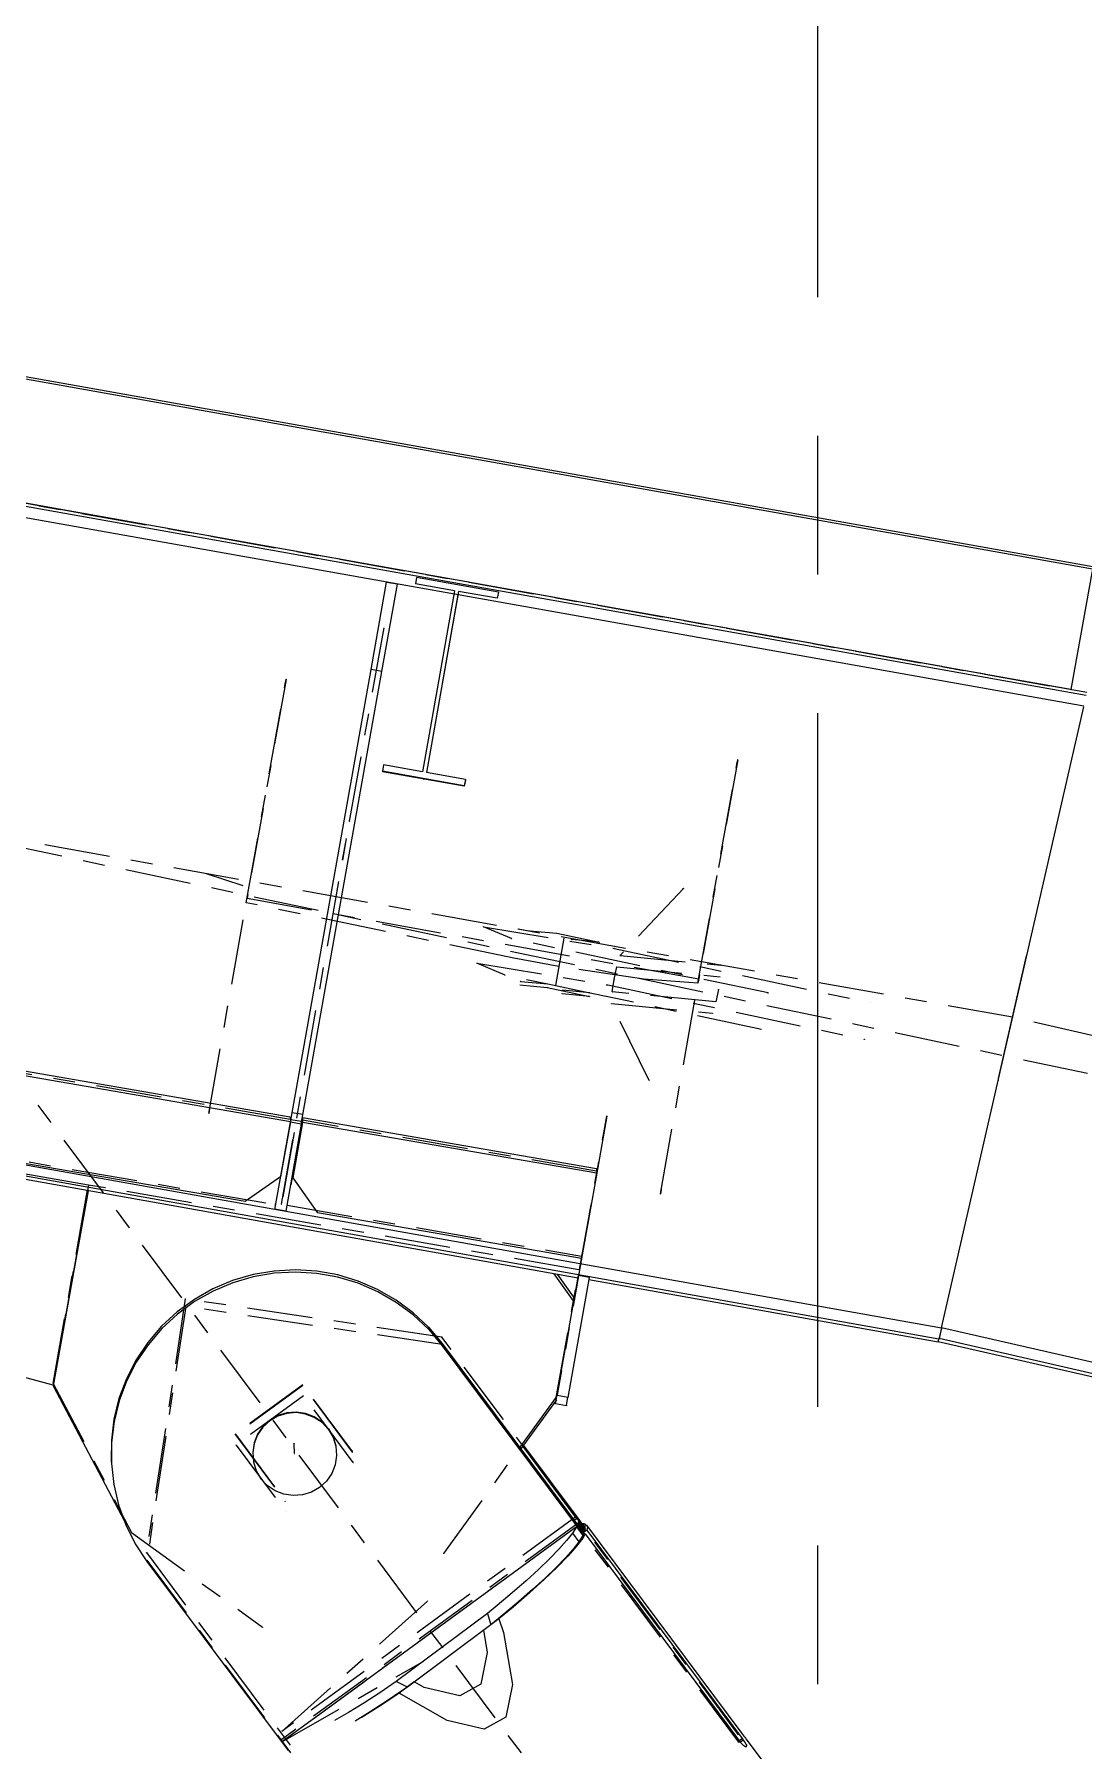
# Model space of a CAD drawing. Header units: millimetres. Extents: x 2368 to 8313, y 7493 to 11698.
# Drawn here: x 6538.7 to 6586.8, y 11298.2 to 11376.7 of the extents above; entities that cross this region are included whole.
import ezdxf

# ---------------------------------------------------------------- set-up
doc = ezdxf.new("R2010")
doc.units = ezdxf.units.MM
for name, pattern in [('CENTER', [50.8, 31.75, -6.35, 6.35, -6.35]), ('XKITLINE00', [0]), ('XKITLINE03', [6, 3, -1, 1, -1])]:
    doc.linetypes.add(name, pattern=pattern)

msp = doc.modelspace()

# ---------------------------------------------------------------- linework, layer by layer
at = {"color": 6, "linetype": 'CENTER'}
msp.add_line((6574.5882, 10907.5139), (6574.5882, 11495.735), dxfattribs=at)
at = {"color": 8, "linetype": 'XKITLINE00'}
for p, q in [((6587.1608, 11352.262), (6258.3375, 11410.8385)), ((6587.1783, 11352.3605), (6258.355, 11410.9369)), ((6586.8768, 11346.4735), (6256.6051, 11405.308)), ((6586.764, 11345.9807), (6256.5408, 11404.8066)), ((6580.135, 11317.0166), (6252.76, 11375.335)), ((6580.2478, 11317.5093), (6252.8243, 11375.8364)), ((6586.91, 11346.6185), (6498.9283, 11362.2916)), ((6554.1345, 11347.6594), (6554.8483, 11351.6662)), ((6555.3386, 11351.5674), (6554.8463, 11351.6551)), ((6556.2198, 11351.8722), (6556.1692, 11351.5846)), ((6559.9622, 11351.2131), (6556.2198, 11351.8722)), ((6587.1608, 11352.262), (6586.1786, 11346.7488)), ((6554.6268, 11347.5717), (6555.3405, 11351.5785)), ((6557.9478, 11351.2714), (6556.1692, 11351.5846)), ((6557.9478, 11351.2714), (6556.4882, 11342.9821)), ((6558.1329, 11351.2388), (6556.6734, 11342.9495)), ((6558.1111, 11351.085), (6556.6782, 11342.9487)), ((6559.9116, 11350.9255), (6558.1329, 11351.2388)), ((6559.9622, 11351.2131), (6559.9116, 11350.9255)), ((6550.444, 11326.9424), (6554.1345, 11347.6594)), ((6550.9363, 11326.8547), (6554.6268, 11347.5717)), ((6554.6268, 11347.5717), (6554.1345, 11347.6594)), ((6580.2517, 11317.5262), (6586.7601, 11345.9638)), ((6554.7096, 11343.2954), (6554.6589, 11343.0078)), ((6558.4014, 11342.3487), (6554.6589, 11343.0078)), ((6554.6589, 11343.0078), (6554.6589, 11342.9795)), ((6556.4882, 11342.9821), (6554.7096, 11343.2954)), ((6558.4014, 11342.3205), (6554.6589, 11342.9795)), ((6558.452, 11342.6363), (6556.6734, 11342.9495)), ((6558.452, 11342.6363), (6558.4014, 11342.3487)), ((6558.452, 11342.6081), (6558.4014, 11342.3205)), ((6558.4014, 11342.3487), (6558.4014, 11342.3205)), ((6558.452, 11342.6081), (6558.4472, 11342.6089)), ((6558.452, 11342.6363), (6558.452, 11342.6081)), ((6582.8636, 11328.9385), (6584.1482, 11334.5515)), ((6550.4276, 11327.1767), (6523.4025, 11331.8461)), ((6550.4403, 11326.9658), (6523.4153, 11331.6352)), ((6583.1726, 11330.2889), (6583.1722, 11330.2871)), ((6563.6111, 11319.8091), (6508.4502, 11329.6355)), ((6582.8425, 11328.8468), (6582.8417, 11328.8433)), ((6551.0134, 11327.2879), (6550.5212, 11327.3756)), ((6548.3677, 11323.3086), (6525.9257, 11327.1862)), ((6549.732, 11322.9454), (6550.444, 11326.9424)), ((6550.4403, 11326.9658), (6549.9893, 11324.4338)), ((6550.9363, 11326.8547), (6550.2265, 11322.8703)), ((6550.4276, 11327.1767), (6550.4403, 11326.9658)), ((6550.9363, 11326.8547), (6550.444, 11326.9424)), ((6550.9566, 11326.9687), (6550.4643, 11327.0564)), ((6550.9892, 11327.1399), (6550.5381, 11324.6079)), ((6551.0019, 11326.929), (6550.5509, 11324.397)), ((6564.4522, 11324.8137), (6550.9892, 11327.1399)), ((6550.9892, 11327.1399), (6551.0019, 11326.929)), ((6564.465, 11324.6028), (6551.0019, 11326.929)), ((6549.9893, 11324.4338), (6548.3677, 11323.3086)), ((6550.5381, 11324.6079), (6550.5509, 11324.397)), ((6550.5509, 11324.397), (6551.6867, 11322.7954)), ((6564.465, 11324.6028), (6563.7711, 11320.7075)), ((6564.4522, 11324.8137), (6564.465, 11324.6028)), ((6541.1716, 11323.8065), (6539.5859, 11314.9049)), ((6541.1786, 11323.8053), (6539.5877, 11314.8747)), ((6550.2265, 11322.8703), (6549.7342, 11322.958)), ((6550.2265, 11322.8703), (6550.2242, 11322.8577)), ((6563.7711, 11320.7075), (6551.6867, 11322.7954)), ((6539.5859, 11314.9049), (6522.5322, 11319.5088)), ((6547.7953, 11319.692), (6546.8965, 11319.3126)), ((6547.8016, 11319.5866), (6546.9029, 11319.2072)), ((6548.7324, 11319.9658), (6547.7953, 11319.692)), ((6548.7387, 11319.8603), (6547.8016, 11319.5866)), ((6549.6951, 11320.1302), (6548.7324, 11319.9658)), ((6549.7015, 11320.0247), (6548.7387, 11319.8603)), ((6550.6705, 11320.183), (6549.6951, 11320.1302)), ((6550.6769, 11320.0776), (6549.7015, 11320.0247)), ((6551.6454, 11320.1235), (6550.6705, 11320.183)), ((6551.6518, 11320.0181), (6550.6769, 11320.0776)), ((6552.6065, 11319.9525), (6551.6454, 11320.1235)), ((6552.6129, 11319.8471), (6551.6518, 11320.0181)), ((6553.5409, 11319.6724), (6552.6065, 11319.9525)), ((6553.5473, 11319.5669), (6552.6129, 11319.8471)), ((6554.4359, 11319.2868), (6553.5409, 11319.6724)), ((6554.4423, 11319.1814), (6553.5473, 11319.5669)), ((6562.5036, 11320.0064), (6563.4168, 11318.7188)), ((6562.5852, 11314.0507), (6563.632, 11319.9266)), ((6562.6602, 11319.9785), (6563.4041, 11318.9297)), ((6564.1242, 11319.8389), (6563.1447, 11314.3404)), ((6564.1242, 11319.8389), (6563.632, 11319.9266)), ((6580.1018, 11316.8715), (6564.1033, 11319.7215)), ((6546.0482, 11318.8327), (6545.2619, 11318.2587)), ((6546.0546, 11318.7272), (6545.2683, 11318.1532)), ((6546.8965, 11319.3126), (6546.0482, 11318.8327)), ((6546.9029, 11319.2072), (6546.0546, 11318.7272)), ((6555.2795, 11318.8011), (6554.4359, 11319.2868)), ((6555.2858, 11318.6956), (6554.4423, 11319.1814)), ((6556.0601, 11318.2217), (6555.2795, 11318.8011)), ((6556.0665, 11318.1163), (6555.2858, 11318.6956)), ((6563.4041, 11318.9297), (6563.4168, 11318.7188)), ((6545.2619, 11318.2587), (6544.5481, 11317.5984)), ((6545.2683, 11318.1532), (6544.5545, 11317.493)), ((6556.7674, 11317.5566), (6556.0601, 11318.2217)), ((6556.7737, 11317.4512), (6556.0665, 11318.1163)), ((6544.5481, 11317.5984), (6543.9166, 11316.8608)), ((6544.5545, 11317.493), (6543.923, 11316.7554)), ((6556.7674, 11317.5566), (6556.7737, 11317.4512)), ((6556.7674, 11317.5566), (6557.3916, 11316.8147)), ((6556.7737, 11317.4512), (6557.398, 11316.7093)), ((6580.2478, 11317.5093), (6580.135, 11317.0166)), ((6580.2517, 11317.5262), (6580.139, 11317.034)), ((6905.8334, 11243.011), (6580.2517, 11317.5262)), ((6543.9166, 11316.8608), (6543.3759, 11316.0558)), ((6543.923, 11316.7554), (6543.3823, 11315.9504)), ((6557.3916, 11316.8147), (6557.398, 11316.7093)), ((6557.3916, 11316.8147), (6563.9126, 11308.0758)), ((6557.398, 11316.7093), (6563.8643, 11308.0436)), ((6580.1018, 11316.8715), (6580.135, 11317.0166)), ((6822.2715, 11261.4652), (6580.1059, 11316.8891)), ((6905.7208, 11242.5189), (6580.139, 11317.034)), ((6543.3759, 11316.0558), (6542.9333, 11315.1944)), ((6543.3823, 11315.9504), (6542.9397, 11315.0889)), ((6539.5859, 11314.9049), (6539.5877, 11314.8747)), ((6539.5877, 11314.8747), (6542.845, 11308.6829)), ((6542.9333, 11315.1944), (6542.5948, 11314.2881)), ((6542.9397, 11315.0889), (6542.6012, 11314.1826)), ((6542.5948, 11314.2881), (6542.3649, 11313.3492)), ((6542.6012, 11314.1826), (6542.3713, 11313.2438)), ((6562.6188, 11314.2392), (6560.996, 11311.9843)), ((6563.0775, 11313.963), (6562.5852, 11314.0507)), ((6563.1447, 11314.3404), (6562.6525, 11314.4281)), ((6563.0816, 11313.9861), (6563.0775, 11313.963)), ((6563.0816, 11313.9861), (6563.1447, 11314.3404)), ((6542.3649, 11313.3492), (6542.2468, 11312.3904)), ((6542.3713, 11313.2438), (6542.2532, 11312.285)), ((6549.4972, 11313.2999), (6549.1818, 11313.0106)), ((6549.4986, 11313.2758), (6549.1833, 11312.9865)), ((6549.8696, 11313.5126), (6549.4972, 11313.2999)), ((6549.4972, 11313.2999), (6549.4986, 11313.2758)), ((6549.8711, 11313.4885), (6549.4986, 11313.2758)), ((6550.2806, 11313.6382), (6549.8696, 11313.5126)), ((6550.282, 11313.6141), (6549.8711, 11313.4885)), ((6550.7093, 11313.6703), (6550.2806, 11313.6382)), ((6550.7108, 11313.6462), (6550.282, 11313.6141)), ((6551.1344, 11313.6072), (6550.7093, 11313.6703)), ((6551.1358, 11313.5831), (6550.7108, 11313.6462)), ((6551.5345, 11313.4522), (6551.1344, 11313.6072)), ((6551.5359, 11313.4281), (6551.1358, 11313.5831)), ((6551.8895, 11313.213), (6551.5345, 11313.4522)), ((6551.891, 11313.1889), (6551.5359, 11313.4281)), ((6551.8895, 11313.213), (6552.1817, 11312.9016)), ((6551.891, 11313.1889), (6552.1832, 11312.8775)), ((6542.2468, 11312.3904), (6542.2421, 11311.4247)), ((6548.9394, 11312.6592), (6548.782, 11312.2634)), ((6548.9408, 11312.6351), (6548.7835, 11312.2393)), ((6549.1818, 11313.0106), (6548.9394, 11312.6592)), ((6549.1833, 11312.9865), (6548.9408, 11312.6351)), ((6552.1817, 11312.9016), (6552.3964, 11312.5337)), ((6552.1817, 11312.9016), (6552.1832, 11312.8775)), ((6552.1832, 11312.8775), (6552.3979, 11312.5096)), ((6552.3964, 11312.5337), (6552.5229, 11312.1276)), ((6552.3979, 11312.5096), (6552.5243, 11312.1035)), ((6542.2532, 11312.285), (6542.2485, 11311.3193)), ((6548.782, 11312.2634), (6548.7176, 11311.8431)), ((6548.7176, 11311.8431), (6548.7191, 11311.819)), ((6548.7835, 11312.2393), (6548.7191, 11311.819)), ((6548.7191, 11311.819), (6548.7509, 11311.3952)), ((6552.5562, 11311.6797), (6552.4918, 11311.2594)), ((6552.5243, 11312.1035), (6552.5562, 11311.6797)), ((6561.0772, 11312.0971), (6563.5482, 11308.7856)), ((6561.1127, 11312.1464), (6563.595, 11308.8197)), ((6542.2421, 11311.4247), (6542.2485, 11311.3193)), ((6542.2421, 11311.4247), (6542.2487, 11311.3664)), ((6542.2485, 11311.3193), (6542.3572, 11310.3598)), ((6548.7509, 11311.3952), (6548.8774, 11310.9891)), ((6548.8774, 11310.9891), (6549.0921, 11310.6212)), ((6552.3344, 11310.8636), (6552.092, 11310.5122)), ((6552.4918, 11311.2594), (6552.3344, 11310.8636)), ((6542.3572, 11310.3598), (6542.5778, 11309.4193)), ((6549.0921, 11310.6212), (6549.3843, 11310.3098)), ((6549.7393, 11310.0706), (6549.3843, 11310.3098)), ((6550.1394, 11309.9156), (6549.7393, 11310.0706)), ((6551.4042, 11310.0102), (6550.9933, 11309.8846)), ((6551.7766, 11310.2229), (6551.4042, 11310.0102)), ((6552.092, 11310.5122), (6551.7766, 11310.2229)), ((6542.5778, 11309.4193), (6542.9074, 11308.5108)), ((6550.5645, 11309.8525), (6550.1394, 11309.9156)), ((6550.9933, 11309.8846), (6550.5645, 11309.8525)), ((6542.9074, 11308.5108), (6543.3416, 11307.6463)), ((6563.5983, 11308.8222), (6563.4412, 11308.7075)), ((6563.6126, 11308.5872), (6563.5611, 11308.5496)), ((6563.5983, 11308.8222), (6563.6237, 11308.7794)), ((6563.5983, 11308.8222), (6563.895, 11308.4247)), ((6563.6308, 11308.6618), (6563.6126, 11308.5872)), ((6563.6126, 11308.5872), (6563.9092, 11308.1897)), ((6563.6237, 11308.7794), (6563.6345, 11308.7259)), ((6563.6237, 11308.7794), (6563.9203, 11308.3819)), ((6563.6345, 11308.7259), (6563.6308, 11308.6618)), ((6563.6308, 11308.6618), (6563.9274, 11308.2642)), ((6563.9076, 11308.5503), (6563.7864, 11308.5745)), ((6563.9076, 11308.5503), (6563.8387, 11308.5)), ((6563.9955, 11308.4981), (6563.895, 11308.4247)), ((6563.9076, 11308.5503), (6563.9639, 11308.4749)), ((6563.9955, 11308.4981), (6571.1144, 11298.9579)), ((6563.9955, 11308.4981), (6564.0438, 11308.4106)), ((6543.3416, 11307.6463), (6543.8744, 11306.8376)), ((6563.5362, 11308.4132), (6550.0742, 11298.5884)), ((6563.0904, 11307.7922), (6562.739, 11307.3978)), ((6563.3573, 11308.1322), (6563.0904, 11307.7922)), ((6563.5362, 11308.4132), (6563.3573, 11308.1322)), ((6563.3573, 11308.1322), (6563.6539, 11307.7347)), ((6563.6539, 11307.7347), (6563.387, 11307.3947)), ((6563.5362, 11308.4132), (6563.8328, 11308.0157)), ((6563.8272, 11307.9008), (6563.5445, 11307.5261)), ((6563.8328, 11308.0157), (6563.6539, 11307.7347)), ((6563.9353, 11308.0924), (6563.8272, 11307.9008)), ((6563.8643, 11308.0436), (6563.8304, 11308.019)), ((6563.9353, 11308.0924), (6563.832, 11308.0169)), ((6564.0097, 11308.2631), (6563.8577, 11308.1521)), ((6563.9092, 11308.1897), (6563.8577, 11308.1521)), ((6563.8626, 11308.0708), (6563.8643, 11308.0436)), ((6563.8626, 11308.0708), (6563.8778, 11308.0504)), ((6563.895, 11308.4247), (6563.9203, 11308.3819)), ((6563.9274, 11308.2642), (6563.9092, 11308.1897)), ((6563.9203, 11308.3819), (6563.9311, 11308.3284)), ((6563.9311, 11308.3284), (6563.9274, 11308.2642)), ((6563.9353, 11308.0924), (6571.0542, 11298.5523)), ((6564.0438, 11308.4106), (6564.0097, 11308.2631)), ((6564.0097, 11308.2631), (6571.1286, 11298.723)), ((6562.3078, 11306.9541), (6561.8027, 11306.4673)), ((6562.739, 11307.3978), (6562.3078, 11306.9541)), ((6563.0356, 11307.0003), (6562.6044, 11306.5566)), ((6563.1513, 11307.0797), (6562.6545, 11306.5692)), ((6563.387, 11307.3947), (6563.0356, 11307.0003)), ((6563.5445, 11307.5261), (6563.1513, 11307.0797)), ((6543.8744, 11306.8376), (6550.3407, 11298.172)), ((6561.8027, 11306.4673), (6561.2304, 11305.9438)), ((6562.6545, 11306.5692), (6562.0624, 11306.0034)), ((6562.6044, 11306.5566), (6562.0993, 11306.0698)), ((6560.5987, 11305.3906), (6559.9158, 11304.8151)), ((6561.2304, 11305.9438), (6560.5987, 11305.3906)), ((6561.3852, 11305.3919), (6560.6345, 11304.7451)), ((6561.5271, 11305.5463), (6560.8953, 11304.9931)), ((6562.0624, 11306.0034), (6561.3852, 11305.3919)), ((6562.0993, 11306.0698), (6561.5271, 11305.5463)), ((6559.9158, 11304.8151), (6559.4706, 11304.4527)), ((6560.6345, 11304.7451), (6559.9786, 11304.2029)), ((6560.8953, 11304.9931), (6560.2124, 11304.4176)), ((6559.4706, 11304.4527), (6555.2916, 11301.335)), ((6559.6187, 11303.9343), (6555.8011, 11301.0856)), ((6559.4706, 11304.4527), (6559.6187, 11303.9343)), ((6560.2124, 11304.4176), (6559.6187, 11303.9343)), ((6559.9786, 11304.2029), (6559.6187, 11303.9343)), ((6559.9786, 11304.2029), (6560.1922, 11303.5795)), ((6559.279, 11303.6808), (6559.4552, 11302.6622)), ((6560.1922, 11303.5795), (6560.605, 11301.1928)), ((6559.4552, 11302.6622), (6559.1679, 11301.2218)), ((6554.5299, 11300.8233), (6553.7985, 11300.3506)), ((6555.3647, 11300.7627), (6554.4999, 11300.1886)), ((6555.2916, 11301.335), (6554.5299, 11300.8233)), ((6555.5882, 11300.9375), (6554.8265, 11300.4258)), ((6555.8011, 11301.0856), (6555.2916, 11301.335)), ((6555.4146, 11300.7972), (6555.3647, 11300.7627)), ((6556.111, 11301.3169), (6555.4146, 11300.7972)), ((6557.626, 11299.5489), (6555.4146, 11300.7972)), ((6555.8011, 11301.0856), (6555.5882, 11300.9375)), ((6556.559, 11301.064), (6556.111, 11301.3169)), ((6558.1969, 11300.686), (6556.559, 11301.064)), ((6559.1679, 11301.2218), (6558.1969, 11300.686)), ((6560.605, 11301.1928), (6560.3095, 11299.7111)), ((6553.1073, 11299.9233), (6552.4655, 11299.547)), ((6553.7985, 11300.3506), (6553.1073, 11299.9233)), ((6554.0951, 11299.9531), (6553.4039, 11299.5257)), ((6554.4999, 11300.1886), (6553.6795, 11299.6683)), ((6554.8265, 11300.4258), (6554.0951, 11299.9531)), ((6559.3108, 11299.16), (6557.626, 11299.5489)), ((6560.3095, 11299.7111), (6559.3108, 11299.16)), ((6571.1286, 11298.723), (6570.9979, 11298.6276)), ((6571.177, 11298.6558), (6571.0475, 11298.5612)), ((6571.0542, 11298.5523), (6571.1044, 11298.4893)), ((6571.1044, 11298.4893), (6571.1549, 11298.4344)), ((6571.1144, 11298.9579), (6571.1626, 11298.8935)), ((6571.1286, 11298.723), (6571.177, 11298.6558)), ((6571.2032, 11298.3905), (6571.1549, 11298.4344)), ((6571.1626, 11298.8935), (6571.2073, 11298.8344)), ((6571.177, 11298.6558), (6571.2222, 11298.5884)), ((6571.2468, 11298.3595), (6571.2032, 11298.3905)), ((6571.2073, 11298.8344), (6571.2462, 11298.7836)), ((6571.2222, 11298.5884), (6571.2619, 11298.5243)), ((6571.2462, 11298.7836), (6571.2774, 11298.7436)), ((6571.2836, 11298.3433), (6571.2468, 11298.3595)), ((6571.2619, 11298.5243), (6571.2941, 11298.4666)), ((6571.2774, 11298.7436), (6571.2992, 11298.7164)), ((6571.3116, 11298.3424), (6571.2836, 11298.3433)), ((6571.2941, 11298.4666), (6571.3172, 11298.4183)), ((6571.2992, 11298.7164), (6571.3106, 11298.7034)), ((6571.3109, 11298.7048), (6571.3106, 11298.7034)), ((6571.3114, 11298.704), (6613.5667, 11242.0767)), ((6571.3295, 11298.3571), (6571.3116, 11298.3424)), ((6571.3172, 11298.4183), (6571.33, 11298.3818)), ((6571.3314, 11298.365), (6571.3295, 11298.3571)), ((6571.33, 11298.3818), (6571.3314, 11298.365))]:
    msp.add_line(p, q, dxfattribs=at)
at = {"color": 8, "linetype": 'XKITLINE03'}
for p, q in [((6257.3553, 11405.3253), (6586.1786, 11346.7488)), ((6586.1786, 11346.7488), (6257.3553, 11405.3253)), ((6583.5058, 11331.745), (6254.6825, 11390.3215)), ((6583.5059, 11331.745), (6254.6826, 11390.3215)), ((6553.1518, 11340.7178), (6554.8827, 11350.4344)), ((6553.1519, 11340.7178), (6554.883, 11350.4358)), ((6548.4236, 11336.9902), (6550.2087, 11347.0109)), ((6550.2447, 11347.2131), (6548.4596, 11337.1924)), ((6550.2087, 11347.0109), (6550.2447, 11347.2131)), ((6569.0982, 11333.3073), (6570.8832, 11343.328)), ((6570.9193, 11343.5301), (6569.1342, 11333.5094)), ((6570.8832, 11343.328), (6570.9193, 11343.5301)), ((6556.5302, 11342.65), (6556.5302, 11342.6782)), ((6692.5882, 11121.748), (6528.5882, 11341.528)), ((6692.5882, 11121.748), (6528.5882, 11341.528)), ((6692.5882, 11306.7796), (6528.5883, 11341.528)), ((6550.0291, 11323.1882), (6553.1518, 11340.7178)), ((6550.0292, 11323.1882), (6553.1519, 11340.7178)), ((6546.5881, 11338.3215), (6548.2618, 11337.774)), ((6568.4329, 11337.6465), (6565.5334, 11334.5741)), ((6546.7058, 11327.3469), (6548.4236, 11336.9902)), ((6560.6746, 11334.457), (6548.424, 11336.9923)), ((6548.46, 11337.1944), (6569.1345, 11333.5115)), ((6560.5689, 11335.346), (6559.2823, 11335.8918)), ((6559.2823, 11335.8918), (6565.272, 11334.8958)), ((6572.3102, 11332.8583), (6560.5689, 11335.346)), ((6561.3855, 11335.7102), (6562.6361, 11335.5905)), ((6562.9642, 11335.3667), (6562.5789, 11333.2037)), ((6562.6361, 11335.5905), (6564.571, 11335.1805)), ((6564.571, 11335.1805), (6563.3204, 11335.3003)), ((6562.732, 11334.0629), (6560.6746, 11334.457)), ((6565.272, 11334.8958), (6577.0134, 11332.408)), ((6565.5334, 11334.5741), (6570.1588, 11334.1314)), ((6560.2711, 11333.6746), (6558.9845, 11334.2203)), ((6558.9845, 11334.2203), (6564.9743, 11333.2244)), ((6572.0125, 11331.1868), (6560.2711, 11333.6746)), ((6566.6184, 11333.4963), (6562.732, 11334.0629)), ((6565.2611, 11333.4803), (6565.3829, 11334.0486)), ((6565.3829, 11334.0486), (6570.1204, 11333.595)), ((6560.9442, 11333.2326), (6562.1948, 11333.1128)), ((6560.9722, 11333.3899), (6562.2228, 11333.2701)), ((6562.1948, 11333.1128), (6564.1296, 11332.7029)), ((6562.2228, 11333.2701), (6564.1576, 11332.8602)), ((6564.1296, 11332.7029), (6562.879, 11332.8226)), ((6564.1576, 11332.8602), (6562.907, 11332.9799)), ((6564.9743, 11333.2244), (6576.7156, 11330.7366)), ((6565.1798, 11332.9081), (6565.2611, 11333.4803)), ((6569.9171, 11332.4545), (6565.1798, 11332.9081)), ((6569.0985, 11333.3093), (6566.6184, 11333.4963)), ((6567.3803, 11323.6639), (6569.0982, 11333.3073)), ((6569.1345, 11333.5115), (6569.0985, 11333.3093)), ((6570.039, 11333.0229), (6569.9171, 11332.4545)), ((6566.8671, 11328.8566), (6565.1411, 11332.3718)), ((6565.1411, 11332.3718), (6569.7665, 11331.929)), ((6550.4339, 11327.0712), (6523.4088, 11331.7406)), ((6550.4339, 11327.0712), (6523.4089, 11331.7406)), ((6909.0876, 11257.2298), (6583.5058, 11331.745)), ((6909.0877, 11257.2298), (6583.5059, 11331.745)), ((6522.7149, 11327.8453), (6549.74, 11323.1759)), ((6522.715, 11327.8453), (6549.74, 11323.1759)), ((6546.7418, 11327.549), (6546.7058, 11327.3469)), ((6541.1999, 11324.067), (6523.8533, 11327.0665)), ((6541.2, 11324.067), (6523.8534, 11327.0665)), ((6550.9955, 11327.0344), (6550.3015, 11323.1391)), ((6550.9955, 11327.0344), (6550.3016, 11323.1391)), ((6564.4586, 11324.7082), (6550.9955, 11327.0344)), ((6564.4585, 11324.7082), (6550.9955, 11327.0344)), ((6563.6817, 11320.2062), (6564.9315, 11327.2222)), ((6563.6818, 11320.2062), (6564.9316, 11327.2222)), ((6564.9315, 11327.2222), (6563.9084, 11321.479)), ((6564.9316, 11327.2222), (6563.9085, 11321.479)), ((6550.6143, 11326.4734), (6550.0291, 11323.1882)), ((6550.6146, 11326.4748), (6550.0292, 11323.1882)), ((6539.5812, 11314.9802), (6541.1999, 11324.067)), ((6541.1999, 11324.067), (6539.5812, 11314.9802)), ((6539.5813, 11314.9802), (6541.2, 11324.067)), ((6541.2, 11324.067), (6539.5813, 11314.9802)), ((6563.6532, 11320.1876), (6541.1999, 11324.067)), ((6563.6533, 11320.1876), (6541.2, 11324.067)), ((6567.4163, 11323.8661), (6567.3803, 11323.6639)), ((6550.3015, 11323.1391), (6563.7646, 11320.8129)), ((6550.3016, 11323.1391), (6563.7647, 11320.8129)), ((6563.9084, 11321.479), (6562.6586, 11314.463)), ((6563.9085, 11321.479), (6562.6587, 11314.463)), ((6563.8457, 11321.1271), (6563.6817, 11320.2062)), ((6563.8459, 11321.1275), (6563.6818, 11320.2062)), ((6562.6124, 11314.3446), (6563.6533, 11320.1876)), ((6562.6124, 11314.3446), (6563.6532, 11320.1876)), ((6545.6288, 11318.8507), (6543.8502, 11307.2368)), ((6545.6288, 11318.8507), (6543.8502, 11307.2368)), ((6557.3738, 11317.1084), (6545.6288, 11318.8507)), ((6557.3738, 11317.1084), (6545.6288, 11318.8507)), ((6545.6497, 11318.5043), (6543.8711, 11306.8904)), ((6545.6498, 11318.5043), (6543.8712, 11306.8904)), ((6557.3947, 11316.762), (6545.6497, 11318.5043)), ((6557.3948, 11316.762), (6545.6498, 11318.5043)), ((6570.9589, 11298.9027), (6557.3738, 11317.1084)), ((6570.959, 11298.9027), (6557.3738, 11317.1084)), ((6570.9798, 11298.5562), (6557.3947, 11316.762)), ((6570.9799, 11298.5562), (6557.3948, 11316.762)), ((6539.5812, 11314.9802), (6543.1692, 11308.1597)), ((6539.5813, 11314.9802), (6543.1693, 11308.1597)), ((6551.0131, 11314.9161), (6547.922, 11312.6597)), ((6551.0132, 11314.9161), (6547.9221, 11312.6597)), ((6551.0147, 11314.892), (6547.9235, 11312.6356)), ((6551.0146, 11314.892), (6547.9235, 11312.6356)), ((6553.2912, 11311.8633), (6551.0131, 11314.9161)), ((6553.2912, 11311.8633), (6551.0132, 11314.9161)), ((6553.2926, 11311.8392), (6551.0146, 11314.892)), ((6553.2927, 11311.8392), (6551.0147, 11314.892)), ((6551.0434, 11314.416), (6547.9523, 11312.1596)), ((6551.0434, 11314.416), (6547.9523, 11312.1596)), ((6553.3215, 11311.3632), (6551.0434, 11314.416)), ((6553.3214, 11311.3632), (6551.0434, 11314.416)), ((6557.4642, 11307.1914), (6562.6124, 11314.3446)), ((6557.4643, 11307.1914), (6562.6124, 11314.3446)), ((6547.922, 11312.6597), (6550.2001, 11309.6069)), ((6547.9221, 11312.6597), (6550.2001, 11309.6069)), ((6547.9235, 11312.6356), (6550.2016, 11309.5828)), ((6547.9235, 11312.6356), (6550.2015, 11309.5828)), ((6547.9523, 11312.1596), (6550.2304, 11309.1068)), ((6547.9523, 11312.1596), (6550.2303, 11309.1068)), ((6550.6362, 11311.7734), (6550.6088, 11312.2253)), ((6550.6361, 11311.7734), (6550.6088, 11312.2253)), ((6563.6125, 11308.5872), (6549.9859, 11298.6404)), ((6563.6126, 11308.5872), (6549.986, 11298.6404)), ((6563.5082, 11308.8747), (6550.0465, 11299.0463)), ((6563.5083, 11308.8747), (6550.0465, 11299.0463)), ((6563.5983, 11308.8222), (6563.6344, 11308.7259)), ((6563.5983, 11308.8222), (6563.6345, 11308.7259)), ((6563.6344, 11308.7259), (6563.6125, 11308.5872)), ((6563.6345, 11308.7259), (6563.6126, 11308.5872)), ((6543.1692, 11308.1597), (6549.1653, 11303.8192)), ((6543.1693, 11308.1597), (6549.1653, 11303.8192)), ((6563.5361, 11308.4132), (6550.0741, 11298.5884)), ((6563.5362, 11308.4132), (6550.0742, 11298.5884)), ((6543.8502, 11307.2368), (6557.4353, 11289.0311)), ((6543.8502, 11307.2368), (6557.4354, 11289.0311)), ((6543.8711, 11306.8904), (6557.4562, 11288.6846)), ((6543.8712, 11306.8904), (6557.4563, 11288.6846)), ((6550.0465, 11299.0463), (6556.7147, 11305.0116)), ((6550.0465, 11299.0463), (6556.7147, 11305.0116)), ((6550.0741, 11298.5884), (6556.5249, 11302.2551)), ((6550.0742, 11298.5884), (6556.5272, 11302.2563))]:
    msp.add_line(p, q, dxfattribs=at)
at = {"color": 8, "linetype": 'XKITLINE00'}
for centre in [(6550.2087, 11347.0109), (6550.2087, 11347.0109), (6550.2447, 11347.2131), (6550.2447, 11347.2131), (6586.1786, 11346.7488), (6586.1786, 11346.7488), (6570.8832, 11343.328), (6570.8832, 11343.328), (6570.9193, 11343.5301), (6570.9193, 11343.5301), (6556.5302, 11342.65), (6553.1518, 11340.7178), (6553.1518, 11340.7178), (6553.1519, 11340.7178), (6553.1519, 11340.7178), (6546.5881, 11338.3215), (6568.4329, 11337.6465), (6548.4236, 11336.9902), (6548.4236, 11336.9902), (6548.424, 11336.9923), (6548.4596, 11337.1924), (6548.46, 11337.1944), (6559.2823, 11335.8918), (6559.2823, 11335.8918), (6560.5689, 11335.346), (6560.5689, 11335.346), (6561.3855, 11335.7102), (6562.6361, 11335.5905), (6562.6361, 11335.5905), (6562.9642, 11335.3667), (6563.3204, 11335.3003), (6564.571, 11335.1805), (6564.571, 11335.1805), (6560.6746, 11334.457), (6560.6746, 11334.457), (6565.272, 11334.8958), (6565.272, 11334.8958), (6565.5334, 11334.5741), (6565.5334, 11334.5741), (6558.9845, 11334.2203), (6558.9845, 11334.2203), (6560.2711, 11333.6746), (6560.2711, 11333.6746), (6562.732, 11334.0629), (6562.732, 11334.0629), (6565.3829, 11334.0486), (6565.3829, 11334.0486), (6570.1204, 11333.595), (6570.1588, 11334.1314), (6560.9442, 11333.2326), (6560.9722, 11333.3899), (6562.1948, 11333.1128), (6562.1948, 11333.1128), (6562.2228, 11333.2701), (6562.2228, 11333.2701), (6562.5789, 11333.2037), (6562.879, 11332.8226), (6562.907, 11332.9799), (6564.1576, 11332.8602), (6564.1576, 11332.8602), (6564.9743, 11333.2244), (6564.9743, 11333.2244), (6565.1798, 11332.9081), (6565.1798, 11332.9081), (6565.2611, 11333.4803), (6565.2611, 11333.4803), (6566.6184, 11333.4963), (6566.6184, 11333.4963), (6569.0982, 11333.3073), (6569.0982, 11333.3073), (6569.0985, 11333.3093), (6569.0985, 11333.3093), (6569.1342, 11333.5094), (6569.1345, 11333.5115), (6569.1345, 11333.5115), (6570.039, 11333.0229), (6572.3102, 11332.8583), (6564.1296, 11332.7029), (6564.1296, 11332.7029), (6565.1411, 11332.3718), (6565.1411, 11332.3718), (6569.9171, 11332.4545), (6569.9171, 11332.4545), (6577.0134, 11332.408), (6569.7665, 11331.929), (6583.5058, 11331.745), (6583.5058, 11331.745), (6583.5059, 11331.745), (6583.5059, 11331.745), (6572.0125, 11331.1868), (6576.7156, 11330.7366), (6566.8671, 11328.8566), (6546.7058, 11327.3469), (6546.7058, 11327.3469), (6546.7418, 11327.549), (6550.4339, 11327.0712), (6550.4339, 11327.0712), (6550.9955, 11327.0344), (6550.9955, 11327.0344), (6550.9955, 11327.0344), (6550.9955, 11327.0344), (6564.9315, 11327.2222), (6564.9315, 11327.2222), (6564.9316, 11327.2222), (6564.9316, 11327.2222), (6564.4585, 11324.7082), (6564.4586, 11324.7082), (6541.1999, 11324.067), (6541.1999, 11324.067), (6541.1999, 11324.067), (6541.1999, 11324.067), (6541.2, 11324.067), (6541.2, 11324.067), (6541.2, 11324.067), (6541.2, 11324.067), (6567.3803, 11323.6639), (6567.3803, 11323.6639), (6567.4163, 11323.8661), (6549.74, 11323.1759), (6549.74, 11323.1759), (6550.0291, 11323.1882), (6550.0291, 11323.1882), (6550.0292, 11323.1882), (6550.0292, 11323.1882), (6550.3015, 11323.1391), (6550.3015, 11323.1391), (6550.3016, 11323.1391), (6550.3016, 11323.1391), (6563.9084, 11321.479), (6563.9084, 11321.479), (6563.9085, 11321.479), (6563.9085, 11321.479), (6563.7646, 11320.8129), (6563.7647, 11320.8129), (6563.6532, 11320.1876), (6563.6532, 11320.1876), (6563.6533, 11320.1876), (6563.6533, 11320.1876), (6563.6817, 11320.2062), (6563.6817, 11320.2062), (6563.6818, 11320.2062), (6563.6818, 11320.2062), (6545.6288, 11318.8507), (6545.6288, 11318.8507), (6545.6288, 11318.8507), (6545.6288, 11318.8507), (6545.6497, 11318.5043), (6545.6497, 11318.5043), (6545.6498, 11318.5043), (6545.6498, 11318.5043), (6557.3738, 11317.1084), (6557.3738, 11317.1084), (6557.3738, 11317.1084), (6557.3738, 11317.1084), (6557.3947, 11316.762), (6557.3947, 11316.762), (6557.3948, 11316.762), (6557.3948, 11316.762), (6539.5812, 11314.9802), (6539.5812, 11314.9802), (6539.5812, 11314.9802), (6539.5813, 11314.9802), (6539.5813, 11314.9802), (6539.5813, 11314.9802), (6551.0131, 11314.9161), (6551.0131, 11314.9161), (6551.0132, 11314.9161), (6551.0132, 11314.9161), (6551.0146, 11314.892), (6551.0146, 11314.892), (6551.0147, 11314.892), (6551.0147, 11314.892), (6551.0434, 11314.416), (6551.0434, 11314.416), (6551.0434, 11314.416), (6551.0434, 11314.416), (6562.6124, 11314.3446), (6562.6124, 11314.3446), (6562.6124, 11314.3446), (6562.6124, 11314.3446), (6562.6586, 11314.463), (6562.6587, 11314.463), (6547.922, 11312.6597), (6547.922, 11312.6597), (6547.9221, 11312.6597), (6547.9221, 11312.6597), (6547.9235, 11312.6356), (6547.9235, 11312.6356), (6547.9235, 11312.6356), (6547.9235, 11312.6356), (6547.9523, 11312.1596), (6547.9523, 11312.1596), (6547.9523, 11312.1596), (6547.9523, 11312.1596), (6550.6088, 11312.2253), (6550.6088, 11312.2253), (6550.6361, 11311.7734), (6550.6362, 11311.7734), (6553.2912, 11311.8633), (6553.2912, 11311.8633), (6553.2926, 11311.8392), (6553.2927, 11311.8392), (6553.3214, 11311.3632), (6553.3215, 11311.3632), (6550.2001, 11309.6069), (6550.2001, 11309.6069), (6550.2015, 11309.5828), (6550.2016, 11309.5828), (6550.2303, 11309.1068), (6550.2304, 11309.1068), (6563.5082, 11308.8747), (6563.5083, 11308.8747), (6563.5983, 11308.8222), (6563.5983, 11308.8222), (6563.6125, 11308.5872), (6563.6125, 11308.5872), (6563.6126, 11308.5872), (6563.6126, 11308.5872), (6563.6344, 11308.7259), (6563.6344, 11308.7259), (6563.6345, 11308.7259), (6563.6345, 11308.7259), (6543.1692, 11308.1597), (6543.1692, 11308.1597), (6543.1693, 11308.1597), (6543.1693, 11308.1597), (6563.5361, 11308.4132), (6563.5362, 11308.4132), (6543.8502, 11307.2368), (6543.8502, 11307.2368), (6543.8502, 11307.2368), (6543.8502, 11307.2368), (6543.8711, 11306.8904), (6543.8711, 11306.8904), (6543.8712, 11306.8904), (6543.8712, 11306.8904), (6557.4642, 11307.1914), (6557.4643, 11307.1914), (6556.7147, 11305.0116), (6556.7147, 11305.0116), (6549.1653, 11303.8192), (6549.1653, 11303.8192), (6570.9589, 11298.9027), (6570.959, 11298.9027), (6570.9798, 11298.5562), (6570.9799, 11298.5562)]:
    msp.add_circle(centre, 0.004, dxfattribs=at)

doc.saveas('drawing.dxf')
